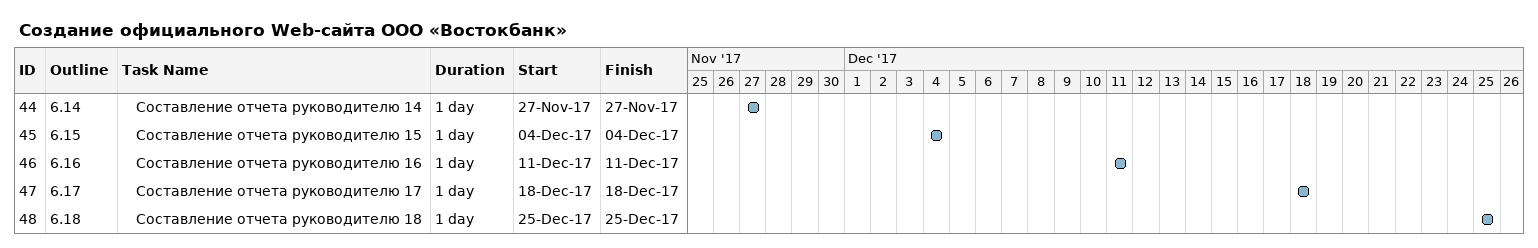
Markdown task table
Создание официального Web-сайта ООО «Востокбанк»

| ID | WBS | Task | Duration | Start | Finish |
|---|---|---|---|---|---|
| 44 | 6.14 | Составление отчета руководителю 14 | 1d | 2017-11-27 | 2017-11-27 |
| 45 | 6.15 | Составление отчета руководителю 15 | 1d | 2017-12-04 | 2017-12-04 |
| 46 | 6.16 | Составление отчета руководителю 16 | 1d | 2017-12-11 | 2017-12-11 |
| 47 | 6.17 | Составление отчета руководителю 17 | 1d | 2017-12-18 | 2017-12-18 |
| 48 | 6.18 | Составление отчета руководителю 18 | 1d | 2017-12-25 | 2017-12-25 |
